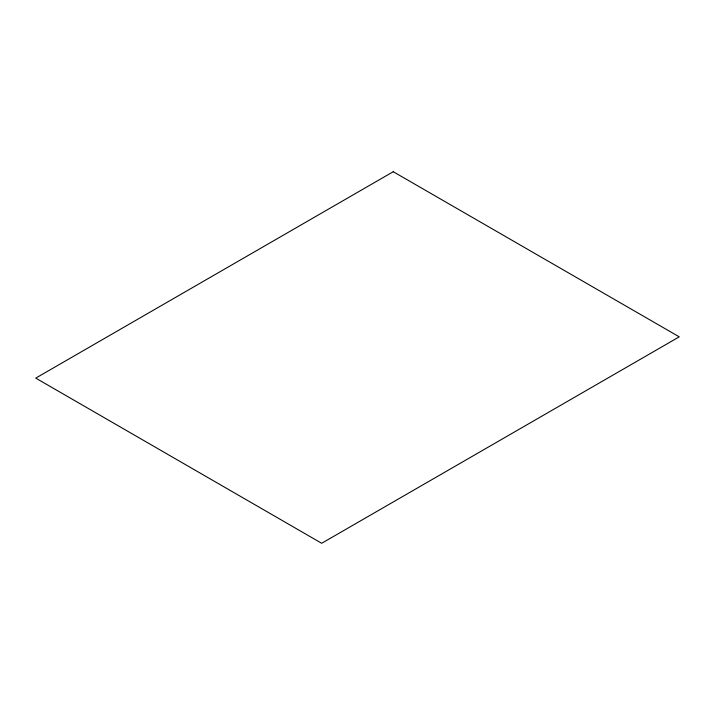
<?xml version="1.0" encoding="UTF-8"?>
<svg xmlns="http://www.w3.org/2000/svg" width="715" height="715" viewBox="0 0 715 715"><rect width="100%" height="100%" fill="white"/><g stroke="black" fill="none" stroke-linecap="round" stroke-linejoin="round"><path stroke-width="1.07" d="M393.25 171.716L35.75 378.119L321.679 543.284L679.25 336.837L393.25 171.716"/></g></svg>
